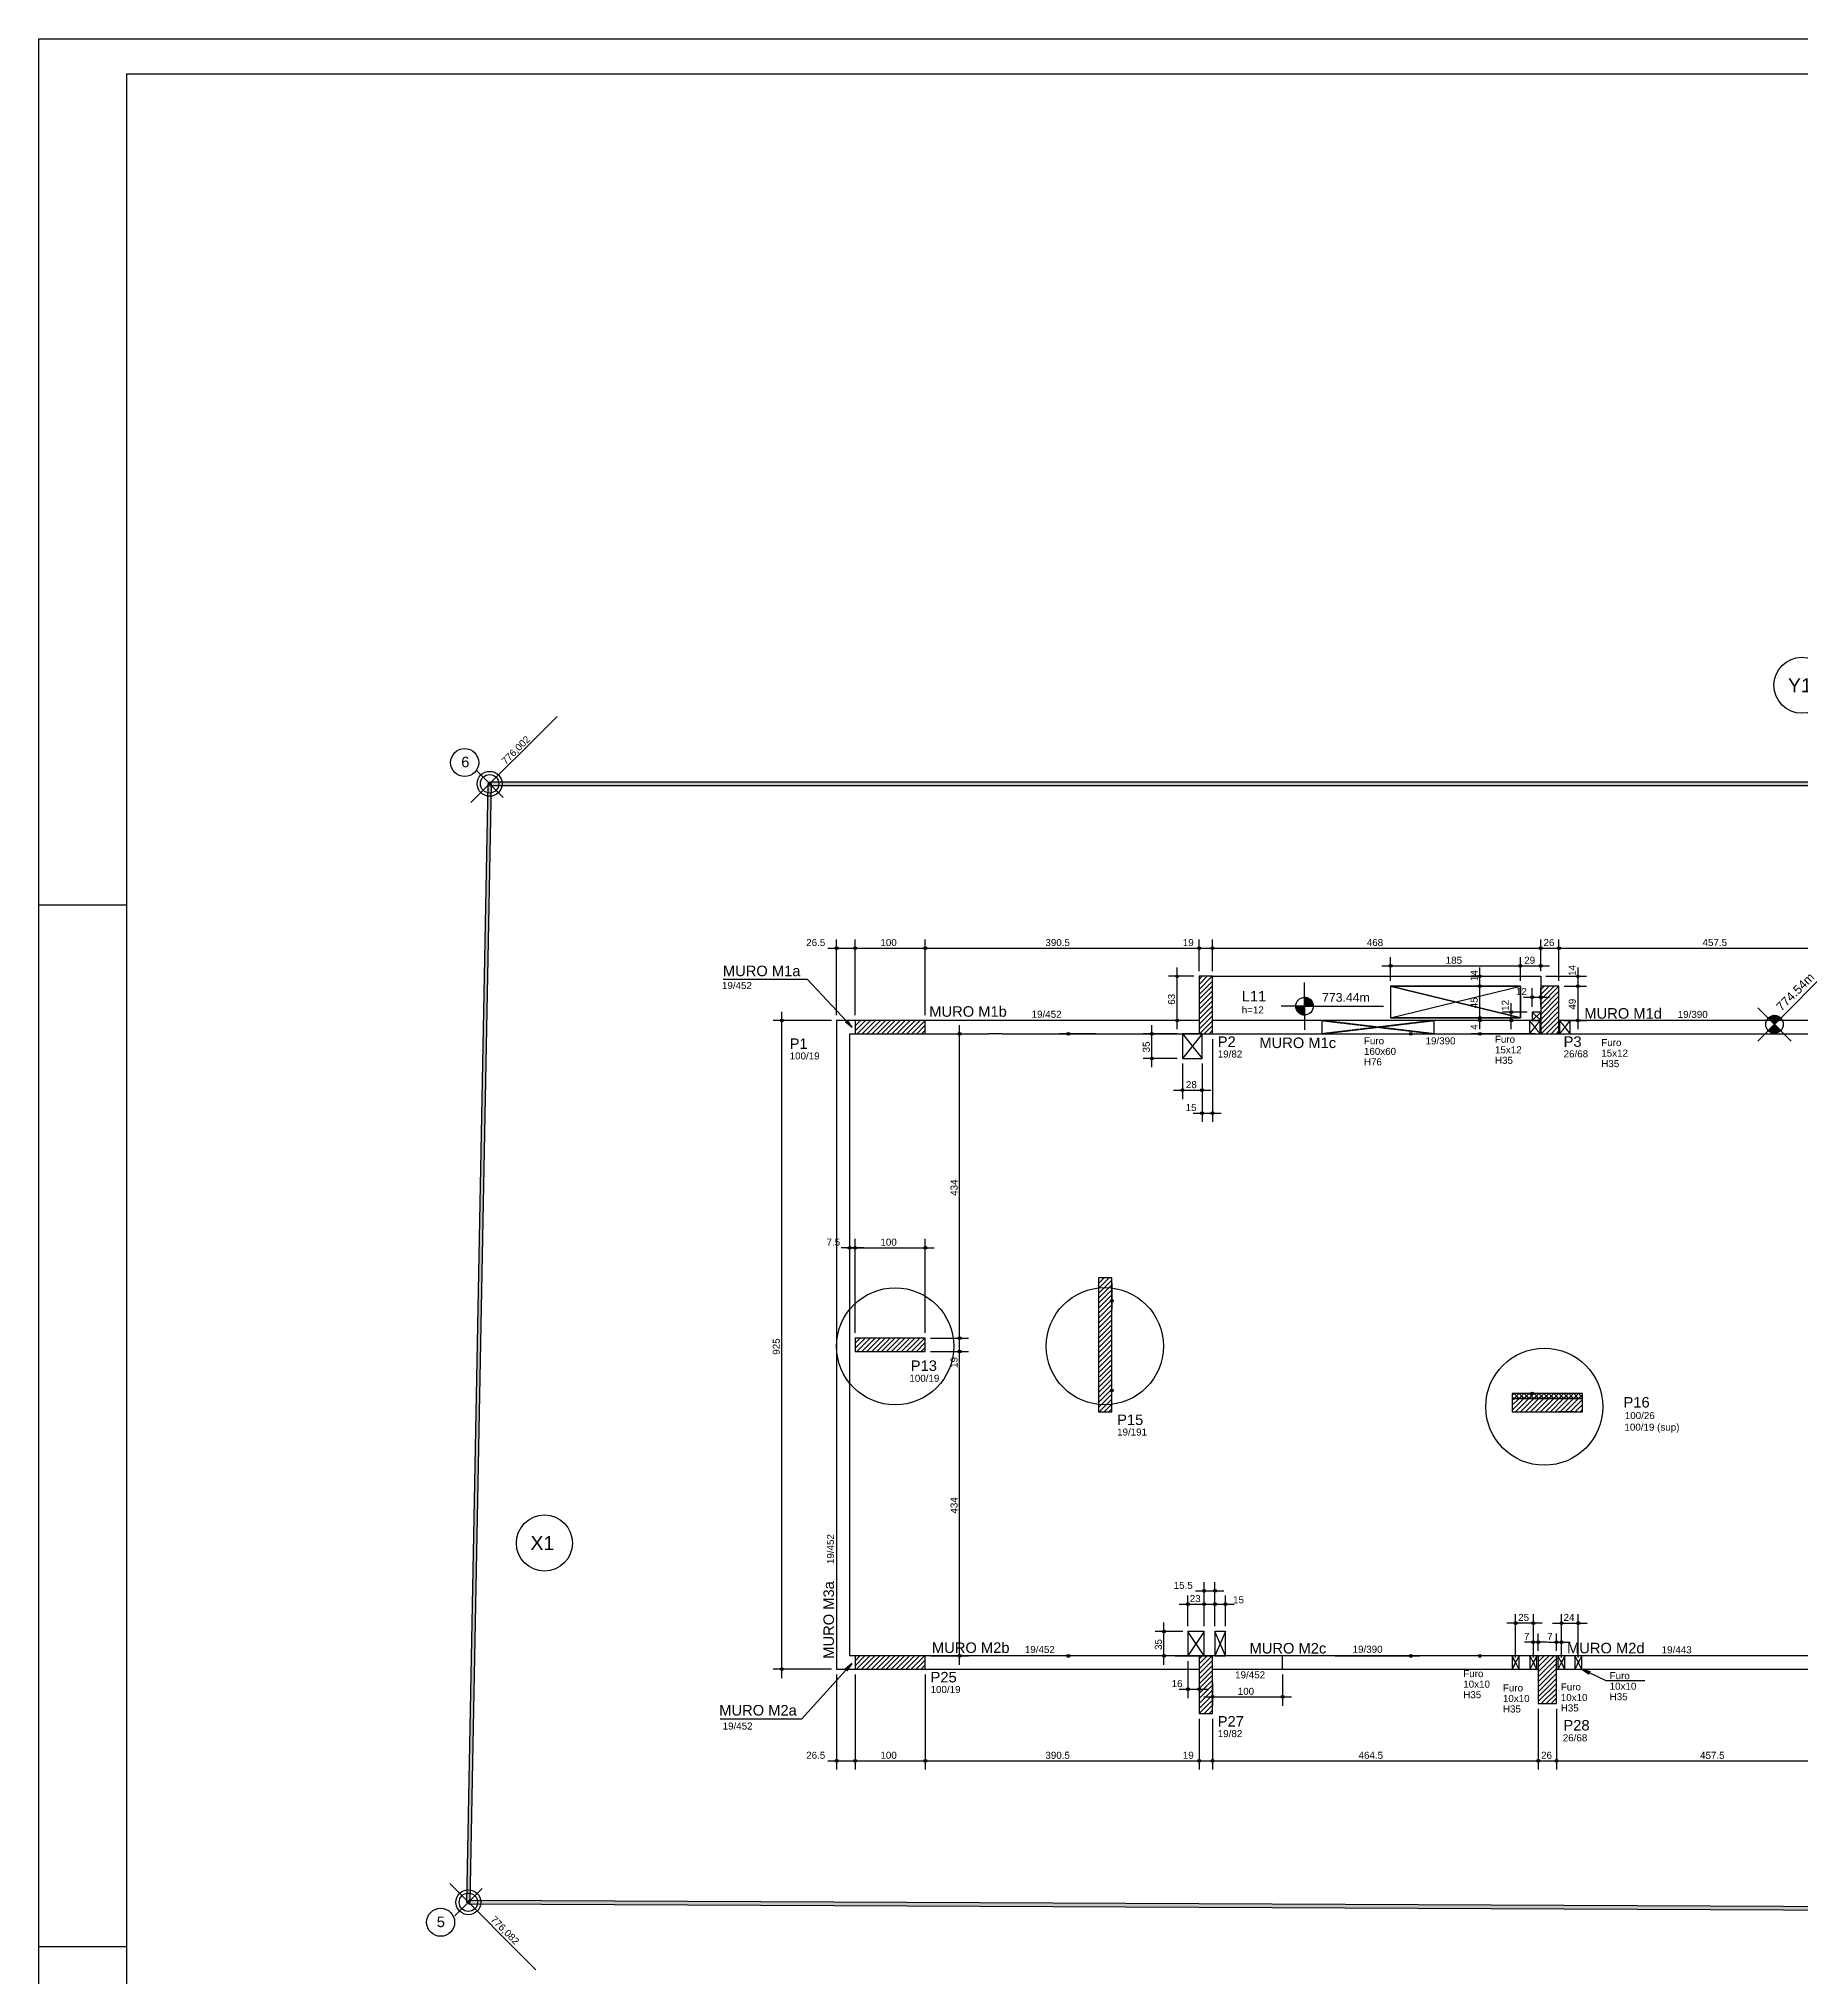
# Model space of a CAD drawing. Header units: millimetres. Extents: x 787 to 8287, y -592 to 17063.
# Drawn here: x 787 to 3300, y 14299 to 17063 of the extents above; entities that cross this region are included whole.
import ezdxf

# ---------------------------------------------------------------- set-up
doc = ezdxf.new("R2010")
doc.units = ezdxf.units.MM
doc.linetypes.add('ESTILO_TQS_0001', pattern=[1, 0.7, -0.3])
for name, color, linetype in [('1', 1, 'Continuous'), ('2', 2, 'Continuous'), ('3', 3, 'Continuous'), ('4', 4, 'Continuous'), ('6', 6, 'Continuous'), ('8', 8, 'Continuous'), ('Painéis', 200, 'Continuous')]:
    doc.layers.add(name, color=color, linetype=linetype)
doc.styles.get("Standard").update_dxf_attribs({"font": 'arial.ttf'})

msp = doc.modelspace()

# ---------------------------------------------------------------- linework, layer by layer
at = {"layer": '1', "linetype": 'Continuous'}
for p, q in [((787.2, 12858.07), (787.2, 17063.07)), ((787.2, 17063.07), (8287.2, 17063.07)), ((1403.45, 15974.37), (1526.61, 16096.77)), ((1410.66, 16020.31), (1449.43, 15981.3)), ((787.2, 15828.08), (912.2, 15828.08)), ((1912.31, 15766.46), (1963.8, 15766.46)), ((1924.81, 15670.8), (1924.81, 15778.96)), ((1938.8, 15766.46), (2063.8, 15766.46)), ((1951.3, 15670.8), (1951.3, 15778.96)), ((1951.3, 15670.8), (1951.3, 15778.96)), ((2038.8, 15766.46), (2454.3, 15766.46)), ((2051.3, 15670.8), (2051.3, 15778.96)), ((2051.3, 15670.8), (2051.3, 15778.96)), ((2429.3, 15766.46), (2473.3, 15766.46)), ((2441.8, 15733.8), (2441.8, 15778.96)), ((2441.8, 15733.8), (2441.8, 15778.96)), ((2448.3, 15766.46), (2941.3, 15766.46)), ((2460.8, 15733.8), (2460.8, 15778.96)), ((2460.8, 15733.8), (2460.8, 15778.96)), ((2916.3, 15766.46), (2967.3, 15766.46)), ((2928.8, 15733.8), (2928.8, 15778.96)), ((2928.8, 15733.8), (2928.8, 15778.96)), ((2942.3, 15766.46), (3424.8, 15766.46)), ((2954.8, 15719.8), (2954.8, 15778.96)), ((2954.8, 15719.8), (2954.8, 15778.96)), ((2410.37, 15650.8), (2410.37, 15738.8)), ((2702.3, 15741.23), (2912.3, 15741.23)), ((2714.8, 15719.8), (2714.8, 15753.73)), ((2841.98, 15699.8), (2841.98, 15738.8)), ((2887.3, 15741.23), (2941.3, 15741.23)), ((2899.8, 15719.8), (2899.8, 15753.73)), ((2899.8, 15719.8), (2899.8, 15753.73)), ((2928.8, 15733.8), (2928.8, 15753.73)), ((2981.77, 15738.8), (2981.77, 15699.8)), ((3262.14, 15657.81), (3341.69, 15737.35)), ((2434.3, 15726.3), (2397.87, 15726.3)), ((2441.8, 15707.68), (2460.42, 15726.3)), ((2441.8, 15714.76), (2453.35, 15726.3)), ((2441.8, 15721.83), (2446.28, 15726.3)), ((2441.8, 15726.3), (2441.8, 15726.3)), ((2441.8, 15726.3), (2441.8, 15726.3)), ((2441.8, 15726.3), (2441.8, 15726.3)), ((2441.8, 15700.61), (2460.8, 15719.61)), ((2441.8, 15693.54), (2460.8, 15712.54)), ((2441.8, 15686.47), (2460.8, 15705.47)), ((2460.79, 15726.3), (2928.8, 15726.3)), ((2460.8, 15726.3), (2460.8, 15726.3)), ((2460.8, 15726.3), (2460.8, 15726.3)), ((2592.07, 15683.8), (2592.07, 15717.36)), ((2714.8, 15712.3), (2714.8, 15712.3)), ((2845.51, 15726.3), (2829.48, 15726.3)), ((2837.08, 15712.3), (2837.08, 15712.3)), ((2837.08, 15712.3), (2837.08, 15712.3)), ((2841.98, 15654.8), (2841.98, 15724.8)), ((2844.58, 15712.3), (2854.48, 15712.3)), ((2844.58, 15712.3), (2854.48, 15712.3)), ((2853.01, 15726.3), (2853.01, 15726.3)), ((2899.8, 15712.3), (2899.8, 15712.3)), ((2899.8, 15712.3), (2899.8, 15712.3)), ((2916.8, 15682.8), (2916.8, 15709.21)), ((2928.8, 15726.3), (2928.8, 15712.3)), ((2928.8, 15726.3), (2928.8, 15726.3)), ((2928.8, 15726.3), (2928.8, 15726.3)), ((2928.8, 15726.3), (2928.8, 15726.3)), ((2928.8, 15726.3), (2928.8, 15726.3)), ((2928.8, 15693.15), (2947.95, 15712.3)), ((2928.8, 15700.22), (2940.88, 15712.3)), ((2928.8, 15707.3), (2933.81, 15712.3)), ((2928.8, 15686.08), (2954.8, 15712.09)), ((2928.8, 15682.8), (2928.8, 15709.21)), ((2928.8, 15679.01), (2954.8, 15705.01)), ((2936.3, 15726.3), (2994.27, 15726.3)), ((2954.8, 15712.3), (2954.8, 15712.3)), ((2954.8, 15712.3), (2954.8, 15712.3)), ((2954.8, 15712.3), (2954.8, 15712.3)), ((2954.8, 15712.3), (2954.8, 15712.3)), ((2962.3, 15712.3), (2994.27, 15712.3)), ((2962.3, 15712.3), (2994.27, 15712.3)), ((2981.77, 15724.8), (2981.77, 15650.8)), ((1846.82, 14725.8), (1846.82, 15675.8)), ((2441.8, 15679.4), (2460.8, 15698.4)), ((2441.8, 15672.33), (2460.8, 15691.33)), ((2441.8, 15665.26), (2460.8, 15684.26)), ((2441.8, 15658.19), (2460.8, 15677.19)), ((2451.3, 15685.3), (2451.3, 15685.3)), ((2592.07, 15683.8), (2558.52, 15683.8)), ((2579.57, 15683.8), (2604.57, 15683.8)), ((2592.07, 15683.01), (2579.57, 15683.01)), ((2592.07, 15682.21), (2579.68, 15682.21)), ((2592.07, 15681.42), (2579.8, 15681.42)), ((2592.07, 15680.63), (2579.98, 15680.63)), ((2592.07, 15679.84), (2580.22, 15679.84)), ((2592.07, 15679.04), (2580.52, 15679.04)), ((2592.07, 15678.25), (2580.87, 15678.25)), ((2592.07, 15677.46), (2581.3, 15677.46)), ((2592.07, 15676.66), (2581.81, 15676.66)), ((2592.07, 15675.87), (2582.41, 15675.87)), ((2592.07, 15675.08), (2583.12, 15675.08)), ((2592.07, 15674.29), (2583.97, 15674.29)), ((2592.07, 15673.49), (2585, 15673.49)), ((2592.07, 15672.7), (2586.33, 15672.7)), ((2592.07, 15671.91), (2588.23, 15671.91)), ((2592.07, 15696.3), (2592.07, 15671.3)), ((2592.07, 15695.69), (2595.91, 15695.69)), ((2592.07, 15694.9), (2597.81, 15694.9)), ((2592.07, 15694.11), (2599.14, 15694.11)), ((2592.07, 15693.31), (2600.18, 15693.31)), ((2592.07, 15692.52), (2601.02, 15692.52)), ((2592.07, 15691.73), (2601.73, 15691.73)), ((2592.07, 15690.94), (2602.34, 15690.94)), ((2592.07, 15690.14), (2602.85, 15690.14)), ((2592.07, 15689.35), (2603.28, 15689.35)), ((2592.07, 15688.56), (2603.63, 15688.56)), ((2592.07, 15687.76), (2603.93, 15687.76)), ((2592.07, 15686.97), (2604.17, 15686.97)), ((2592.07, 15686.18), (2604.35, 15686.18)), ((2592.07, 15685.39), (2604.47, 15685.39)), ((2592.07, 15684.59), (2604.55, 15684.59)), ((2592.07, 15683.8), (2704.57, 15683.8)), ((2592.07, 15683.8), (2592.07, 15650.24)), ((2841.98, 15650.8), (2841.98, 15679.8)), ((2909.3, 15675.3), (2874.35, 15675.3)), ((2886.85, 15650.8), (2886.85, 15687.8)), ((2904.3, 15696.71), (2941.3, 15696.71)), ((2916.8, 15675.3), (2916.8, 15675.3)), ((2916.8, 15675.3), (2916.8, 15675.3)), ((2928.8, 15671.94), (2954.8, 15697.94)), ((2928.8, 15664.87), (2954.8, 15690.87)), ((2928.8, 15657.79), (2954.8, 15683.8)), ((2928.8, 15650.72), (2954.8, 15676.73)), ((2928.8, 15675.3), (2928.8, 15675.3)), ((2941.8, 15678.3), (2941.8, 15678.3)), ((3262.14, 15657.81), (3238.41, 15681.53)), ((1917.31, 15663.3), (1834.32, 15663.3)), ((1924.81, 15663.3), (1924.81, 15663.3)), ((1924.81, 15663.3), (1924.81, 15663.3)), ((1951.3, 15648.52), (1966.09, 15663.3)), ((1951.3, 15655.59), (1959.01, 15663.3)), ((1951.3, 15662.66), (1951.94, 15663.3)), ((1951.3, 15663.3), (1951.3, 15663.3)), ((1951.3, 15663.3), (1951.3, 15663.3)), ((1954.16, 15644.3), (1973.16, 15663.3)), ((1961.23, 15644.3), (1980.23, 15663.3)), ((1968.3, 15644.3), (1987.3, 15663.3)), ((1975.37, 15644.3), (1994.37, 15663.3)), ((1982.44, 15644.3), (2001.44, 15663.3)), ((1989.51, 15644.3), (2008.51, 15663.3)), ((1996.58, 15644.3), (2015.58, 15663.3)), ((2001.3, 15653.8), (2001.3, 15653.8)), ((2003.65, 15644.3), (2022.65, 15663.3)), ((2010.73, 15644.3), (2029.73, 15663.3)), ((2017.8, 15644.3), (2036.8, 15663.3)), ((2024.87, 15644.3), (2043.87, 15663.3)), ((2031.94, 15644.3), (2050.94, 15663.3)), ((2039.01, 15644.3), (2051.3, 15656.6)), ((2046.08, 15644.3), (2051.3, 15649.52)), ((2051.3, 15663.3), (2051.3, 15663.3)), ((2051.3, 15663.3), (2051.3, 15663.3)), ((2051.3, 15644.3), (2051.3, 15644.3)), ((2058.8, 15644.3), (2112.75, 15644.3)), ((2100.25, 15197.8), (2100.25, 15656.8)), ((2293.8, 15644.3), (2242.75, 15644.3)), ((2301.3, 15644.3), (2301.3, 15644.3)), ((2410.39, 15644.3), (2361.89, 15644.3)), ((2374.39, 15596.8), (2374.39, 15656.8)), ((2434.3, 15663.3), (2397.87, 15663.3)), ((2417.89, 15644.3), (2417.89, 15644.3)), ((2441.8, 15651.12), (2460.8, 15670.12)), ((2441.8, 15663.3), (2441.8, 15663.3)), ((2442.06, 15644.3), (2460.8, 15663.05)), ((2449.13, 15644.3), (2460.8, 15655.97)), ((2456.2, 15644.3), (2460.8, 15648.9)), ((2460.8, 15644.3), (2460.8, 15644.3)), ((2694.8, 15644.3), (2694.8, 15644.3)), ((2702.3, 15644.3), (2756.02, 15644.3)), ((2874.85, 15667.3), (2829.48, 15667.3)), ((2874.85, 15667.3), (2829.48, 15667.3)), ((2877.41, 15663.3), (2829.48, 15663.3)), ((2921.3, 15644.3), (2829.48, 15644.3)), ((2909.3, 15663.3), (2874.35, 15663.3)), ((2882.35, 15667.3), (2882.35, 15667.3)), ((2882.35, 15667.3), (2882.35, 15667.3)), ((2884.91, 15663.3), (2884.91, 15663.3)), ((2916.8, 15663.3), (2916.8, 15663.3)), ((2928.8, 15644.3), (2928.8, 15644.3)), ((2929.45, 15644.3), (2954.8, 15669.65)), ((2936.52, 15644.3), (2954.8, 15662.58)), ((2943.6, 15644.3), (2954.8, 15655.51)), ((2950.67, 15644.3), (2954.8, 15648.44)), ((2954.8, 15663.3), (2954.8, 15663.3)), ((2962.3, 15663.3), (2994.27, 15663.3)), ((3262.14, 15657.81), (3238.41, 15634.08)), ((3253.3, 15666.64), (3270.98, 15648.97)), ((3253.3, 15648.97), (3270.98, 15666.64)), ((3253.73, 15666.21), (3256.44, 15668.92)), ((3262.7, 15657.24), (3253.86, 15648.41)), ((3254.29, 15665.65), (3258.35, 15669.71)), ((3263.26, 15656.68), (3254.5, 15647.92)), ((3254.85, 15665.09), (3259.85, 15670.09)), ((3263.82, 15656.12), (3255.15, 15647.45)), ((3255.41, 15664.53), (3261.15, 15670.27)), ((3264.38, 15655.56), (3255.83, 15647.01)), ((3255.98, 15663.97), (3262.3, 15670.3)), ((3256.54, 15663.41), (3263.36, 15670.24)), ((3264.95, 15655), (3256.56, 15646.62)), ((3257.1, 15662.85), (3264.35, 15670.11)), ((3265.51, 15654.44), (3257.33, 15646.27)), ((3257.66, 15662.29), (3265.27, 15669.91)), ((3266.07, 15653.88), (3258.15, 15645.96)), ((3258.22, 15661.73), (3266.14, 15669.65)), ((3258.78, 15661.17), (3266.95, 15669.34)), ((3266.63, 15653.32), (3259.01, 15645.7)), ((3259.34, 15660.61), (3267.72, 15668.99)), ((3259.9, 15660.05), (3268.45, 15668.6)), ((3267.19, 15652.76), (3259.93, 15645.5)), ((3260.46, 15659.49), (3269.14, 15668.16)), ((3267.75, 15652.2), (3260.91, 15645.37)), ((3261.02, 15658.93), (3269.79, 15667.69)), ((3261.58, 15658.37), (3270.4, 15667.19)), ((3268.31, 15651.64), (3261.98, 15645.31)), ((3262.14, 15657.81), (3285.87, 15634.08)), ((3268.87, 15651.08), (3263.14, 15645.34)), ((3269.43, 15650.52), (3264.43, 15645.52)), ((3269.99, 15649.96), (3265.93, 15645.89)), ((3270.55, 15649.4), (3267.83, 15646.67)), ((2460.8, 15636.8), (2460.8, 15518.79)), ((2410.39, 15609.3), (2361.89, 15609.3)), ((2417.89, 15609.3), (2417.89, 15609.3)), ((2417.89, 15609.3), (2417.89, 15609.3)), ((2417.89, 15601.8), (2417.89, 15551.35)), ((2445.89, 15609.3), (2445.89, 15609.3)), ((2445.89, 15609.3), (2445.89, 15609.3)), ((2445.89, 15601.8), (2445.89, 15551.35)), ((2445.89, 15601.8), (2445.89, 15518.79)), ((2405.39, 15563.85), (2458.39, 15563.85)), ((2433.39, 15531.29), (2473.3, 15531.29)), ((1943.81, 15216.7), (1943.81, 15351.84)), ((1951.3, 15217.8), (1951.3, 15351.84)), ((1951.3, 15217.8), (1951.3, 15351.84)), ((2051.3, 15217.8), (2051.3, 15351.84)), ((2051.3, 15217.8), (2051.3, 15351.84)), ((1963.8, 15339.34), (1931.31, 15339.34)), ((1938.8, 15339.34), (2063.8, 15339.34)), ((2298.3, 15281.34), (2313.26, 15296.3)), ((2298.3, 15288.41), (2306.19, 15296.3)), ((2298.3, 15295.48), (2299.12, 15296.3)), ((2298.3, 15296.3), (2298.3, 15296.3)), ((2298.3, 15296.3), (2298.3, 15296.3)), ((2298.3, 15296.3), (2298.3, 15296.3)), ((2298.3, 15296.3), (2298.3, 15296.3)), ((2298.3, 15274.27), (2317.3, 15293.27)), ((2298.3, 15267.2), (2317.3, 15286.2)), ((2317.3, 15296.3), (2317.3, 15296.3)), ((2317.3, 15296.3), (2317.3, 15296.3)), ((2317.3, 15296.3), (2317.3, 15296.3)), ((2317.3, 15296.3), (2317.3, 15296.3)), ((2317.3, 15288.8), (2317.3, 15251.34)), ((2298.3, 15260.12), (2317.3, 15279.12)), ((2298.3, 15253.05), (2317.3, 15272.05)), ((2298.3, 15245.98), (2317.3, 15264.98)), ((2298.3, 15238.91), (2317.3, 15257.91)), ((2298.3, 15231.84), (2317.3, 15250.84)), ((2298.3, 15224.77), (2317.3, 15243.77)), ((2298.3, 15217.7), (2317.3, 15236.7)), ((2298.3, 15210.63), (2317.3, 15229.63)), ((1943.81, 15209.2), (1943.81, 15209.2)), ((1951.3, 15195.97), (1965.63, 15210.3)), ((1951.3, 15203.04), (1958.56, 15210.3)), ((1951.3, 15210.11), (1951.49, 15210.3)), ((1951.3, 15210.3), (1951.3, 15210.3)), ((1951.3, 15210.3), (1951.3, 15210.3)), ((1953.71, 15191.3), (1972.71, 15210.3)), ((1960.78, 15191.3), (1979.78, 15210.3)), ((1967.85, 15191.3), (1986.85, 15210.3)), ((1974.92, 15191.3), (1993.92, 15210.3)), ((1981.99, 15191.3), (2000.99, 15210.3)), ((1989.06, 15191.3), (2008.06, 15210.3)), ((1996.13, 15191.3), (2015.13, 15210.3)), ((2003.2, 15191.3), (2022.2, 15210.3)), ((2010.27, 15191.3), (2029.27, 15210.3)), ((2017.34, 15191.3), (2036.34, 15210.3)), ((2024.42, 15191.3), (2043.42, 15210.3)), ((2031.49, 15191.3), (2050.49, 15210.3)), ((2038.56, 15191.3), (2051.3, 15204.05)), ((2051.3, 15210.3), (2051.3, 15210.3)), ((2051.3, 15210.3), (2051.3, 15210.3)), ((2051.3, 15210.3), (2051.3, 15210.3)), ((2051.3, 15210.3), (2051.3, 15210.3)), ((2058.8, 15210.3), (2112.75, 15210.3)), ((2058.8, 15210.3), (2112.75, 15210.3)), ((2100.25, 15178.8), (2100.25, 15222.8)), ((2100.25, 14744.8), (2100.25, 15203.8)), ((2298.3, 15203.56), (2317.3, 15222.56)), ((2298.3, 15196.48), (2317.3, 15215.48)), ((2298.3, 15189.41), (2317.3, 15208.41)), ((2298.3, 15182.34), (2317.3, 15201.34)), ((2001.3, 15200.8), (2001.3, 15200.8)), ((2045.63, 15191.3), (2051.3, 15196.98)), ((2051.3, 15191.3), (2051.3, 15191.3)), ((2051.3, 15191.3), (2051.3, 15191.3)), ((2058.8, 15191.3), (2112.75, 15191.3)), ((2058.8, 15191.3), (2112.75, 15191.3)), ((2298.3, 15175.27), (2317.3, 15194.27)), ((2298.3, 15168.2), (2317.3, 15187.2)), ((2298.3, 15161.13), (2317.3, 15180.13)), ((2307.8, 15200.8), (2307.8, 15200.8)), ((2298.3, 15154.06), (2317.3, 15173.06)), ((2298.3, 15146.99), (2317.3, 15165.99)), ((2298.3, 15139.92), (2317.3, 15158.92)), ((2298.3, 15132.85), (2317.3, 15151.85)), ((2317.3, 15133.59), (2317.3, 15148.14)), ((2298.3, 15125.77), (2317.3, 15144.77)), ((2298.3, 15118.7), (2317.3, 15137.7)), ((2298.3, 15111.63), (2317.3, 15130.63)), ((2299.04, 15105.3), (2317.3, 15123.56)), ((2317.3, 15126.09), (2317.3, 15126.09)), ((2888.3, 15128.88), (2890.73, 15131.3)), ((2888.3, 15131.3), (2888.3, 15131.3)), ((2888.3, 15131.3), (2888.3, 15131.3)), ((2888.3, 15131.3), (2888.3, 15131.3)), ((2888.3, 15131.3), (2888.3, 15131.3)), ((2888.3, 15131.3), (2888.3, 15131.3)), ((2888.3, 15126.89), (2890.89, 15124.3)), ((2888.3, 15107.67), (2904.94, 15124.3)), ((2888.3, 15114.74), (2897.87, 15124.3)), ((2888.3, 15121.81), (2890.8, 15124.3)), ((2890.8, 15124.3), (2897.8, 15131.3)), ((2890.96, 15131.3), (2897.96, 15124.3)), ((2893.01, 15105.3), (2912.01, 15124.3)), ((2897.87, 15124.3), (2904.87, 15131.3)), ((2898.03, 15131.3), (2905.03, 15124.3)), ((2900.08, 15105.3), (2919.08, 15124.3)), ((2930.8, 15131.3), (2903.98, 15131.3)), ((2904.94, 15124.3), (2911.94, 15131.3)), ((2905.11, 15131.3), (2912.11, 15124.3)), ((2907.15, 15105.3), (2926.15, 15124.3)), ((2912.01, 15124.3), (2919.01, 15131.3)), ((2912.18, 15131.3), (2919.18, 15124.3)), ((2914.22, 15105.3), (2933.22, 15124.3)), ((2919.08, 15124.3), (2926.08, 15131.3)), ((2919.25, 15131.3), (2926.25, 15124.3)), ((2921.29, 15105.3), (2940.29, 15124.3)), ((2926.15, 15124.3), (2933.15, 15131.3)), ((2926.32, 15131.3), (2933.32, 15124.3)), ((2928.37, 15105.3), (2947.37, 15124.3)), ((2933.22, 15124.3), (2940.22, 15131.3)), ((2933.39, 15131.3), (2940.39, 15124.3)), ((2935.44, 15105.3), (2954.44, 15124.3)), ((2938.3, 15131.3), (2938.3, 15131.3)), ((2940.29, 15124.3), (2947.29, 15131.3)), ((2940.46, 15131.3), (2947.46, 15124.3)), ((2942.51, 15105.3), (2961.51, 15124.3)), ((2947.37, 15124.3), (2954.37, 15131.3)), ((2947.53, 15131.3), (2954.53, 15124.3)), ((2949.58, 15105.3), (2968.58, 15124.3)), ((2954.44, 15124.3), (2961.44, 15131.3)), ((2954.6, 15131.3), (2961.6, 15124.3)), ((2956.65, 15105.3), (2975.65, 15124.3)), ((2961.51, 15124.3), (2968.51, 15131.3)), ((2961.67, 15131.3), (2968.67, 15124.3)), ((2963.72, 15105.3), (2982.72, 15124.3)), ((2968.58, 15124.3), (2975.58, 15131.3)), ((2968.75, 15131.3), (2975.75, 15124.3)), ((2970.79, 15105.3), (2988.3, 15122.82)), ((2975.65, 15124.3), (2982.65, 15131.3)), ((2975.82, 15131.3), (2982.82, 15124.3)), ((2982.72, 15124.3), (2988.3, 15129.89)), ((2982.89, 15131.3), (2988.3, 15125.89)), ((2988.3, 15131.3), (2988.3, 15131.3)), ((2988.3, 15131.3), (2988.3, 15131.3)), ((2988.3, 15131.3), (2988.3, 15131.3)), ((2298.3, 15105.3), (2298.3, 15105.3)), ((2298.3, 15105.3), (2298.3, 15105.3)), ((2306.11, 15105.3), (2317.3, 15116.49)), ((2313.18, 15105.3), (2317.3, 15109.42)), ((2892.39, 15105.3), (2892.39, 15105.3)), ((2899.89, 15105.3), (2935.29, 15105.3)), ((2938.3, 15114.8), (2938.3, 15114.8)), ((2976.64, 15105.3), (2954.09, 15105.3)), ((2977.86, 15105.3), (2988.3, 15115.75)), ((2984.93, 15105.3), (2988.3, 15108.67)), ((3019.14, 15105.3), (3019.14, 15105.3)), ((2425.85, 14799.81), (2425.85, 14843.6)), ((2436.35, 14849.96), (2476.8, 14849.96)), ((2448.85, 14799.81), (2448.85, 14862.46)), ((2448.85, 14799.81), (2448.85, 14843.6)), ((2464.3, 14799.8), (2464.3, 14862.46)), ((2464.3, 14799.8), (2464.3, 14843.6)), ((2479.3, 14799.8), (2479.3, 14843.6)), ((2413.35, 14831.1), (2461.35, 14831.1)), ((2451.8, 14831.1), (2491.8, 14831.1)), ((2892.99, 14755.3), (2892.99, 14816.75)), ((2918.3, 14755.3), (2918.3, 14816.75)), ((2958.3, 14755.3), (2958.3, 14816.75)), ((2982.42, 14755.3), (2982.42, 14816.75)), ((2418.35, 14792.31), (2379.09, 14792.31)), ((2391.59, 14744.81), (2391.59, 14804.81)), ((2425.85, 14792.31), (2425.85, 14792.31)), ((2425.85, 14792.31), (2425.85, 14792.31)), ((2448.85, 14792.31), (2448.85, 14792.31)), ((2448.85, 14792.31), (2448.85, 14792.31)), ((2464.3, 14792.3), (2464.3, 14792.3)), ((2464.3, 14792.3), (2464.3, 14792.3)), ((2479.3, 14792.3), (2479.3, 14792.3)), ((2930.8, 14804.25), (2880.49, 14804.25)), ((2918.3, 14755.3), (2918.3, 14789.5)), ((2925.3, 14764.8), (2925.3, 14789.5)), ((2945.8, 14804.25), (2994.92, 14804.25)), ((2951.3, 14764.8), (2951.3, 14789.5)), ((2958.3, 14755.3), (2958.3, 14789.5)), ((2937.8, 14777), (2905.8, 14777)), ((2938.8, 14777), (2970.8, 14777)), ((1917.31, 14738.3), (1834.32, 14738.3)), ((1924.81, 14738.3), (1924.81, 14738.3)), ((1924.81, 14738.3), (1924.81, 14738.3)), ((1951.3, 14743.42), (1965.18, 14757.3)), ((1951.3, 14750.49), (1958.11, 14757.3)), ((1951.3, 14738.3), (1951.3, 14738.3)), ((1951.3, 14738.3), (1951.3, 14738.3)), ((1953.25, 14738.3), (1972.25, 14757.3)), ((1960.32, 14738.3), (1979.32, 14757.3)), ((1967.4, 14738.3), (1986.4, 14757.3)), ((1974.47, 14738.3), (1993.47, 14757.3)), ((1981.54, 14738.3), (2000.54, 14757.3)), ((1988.61, 14738.3), (2007.61, 14757.3)), ((1995.68, 14738.3), (2014.68, 14757.3)), ((2001.3, 14747.8), (2001.3, 14747.8)), ((2002.75, 14738.3), (2021.75, 14757.3)), ((2009.82, 14738.3), (2028.82, 14757.3)), ((2016.89, 14738.3), (2035.89, 14757.3)), ((2023.96, 14738.3), (2042.96, 14757.3)), ((2031.04, 14738.3), (2050.04, 14757.3)), ((2038.11, 14738.3), (2051.3, 14751.5)), ((2045.18, 14738.3), (2051.3, 14744.43)), ((2051.3, 14757.3), (2051.3, 14757.3)), ((2051.3, 14738.3), (2051.3, 14738.3)), ((2051.3, 14738.3), (2051.3, 14738.3)), ((2058.8, 14757.3), (2112.75, 14757.3)), ((2295.84, 14757.3), (2242.75, 14757.3)), ((2303.34, 14757.3), (2303.34, 14757.3)), ((2418.35, 14757.31), (2379.09, 14757.31)), ((2425.85, 14757.31), (2425.85, 14757.31)), ((2425.85, 14757.31), (2425.85, 14757.31)), ((2425.85, 14749.81), (2425.85, 14697.31)), ((2441.8, 14738.94), (2460.16, 14757.31)), ((2441.8, 14746.02), (2453.09, 14757.31)), ((2441.8, 14753.09), (2446.02, 14757.31)), ((2441.8, 14731.87), (2460.8, 14750.87)), ((2441.8, 14724.8), (2460.8, 14743.8)), ((2441.8, 14738.3), (2441.8, 14738.3)), ((2441.8, 14717.73), (2460.8, 14736.73)), ((2560.8, 14738.3), (2560.8, 14757.3)), ((2560.8, 14738.3), (2560.8, 14738.3)), ((2628.04, 14757.3), (2628.04, 14757.3)), ((2635.54, 14757.3), (2756.02, 14757.3)), ((2917.8, 14757.3), (2829.48, 14757.3)), ((2892.99, 14747.8), (2892.99, 14747.8)), ((2918.3, 14747.8), (2918.3, 14747.8)), ((2918.3, 14747.8), (2918.3, 14747.8)), ((2925.3, 14734.55), (2948.06, 14757.3)), ((2925.3, 14741.62), (2940.99, 14757.3)), ((2925.3, 14748.69), (2933.92, 14757.3)), ((2925.3, 14755.76), (2926.85, 14757.3)), ((2925.3, 14757.3), (2925.3, 14757.3)), ((2925.3, 14757.3), (2925.3, 14757.3)), ((2925.3, 14727.48), (2951.3, 14753.48)), ((2925.3, 14720.4), (2951.3, 14746.4)), ((2925.3, 14713.33), (2951.3, 14739.33)), ((2925.3, 14706.26), (2951.3, 14732.26)), ((2951.3, 14757.3), (2951.3, 14757.3)), ((2958.3, 14747.8), (2958.3, 14747.8)), ((2958.3, 14747.8), (2958.3, 14747.8)), ((2982.42, 14747.8), (2982.42, 14747.8)), ((1924.81, 14730.8), (1924.81, 14595.18)), ((1951.3, 14730.8), (1951.3, 14595.18)), ((1951.3, 14730.8), (1951.3, 14595.18)), ((2051.3, 14730.8), (2051.3, 14595.18)), ((2051.3, 14730.8), (2051.3, 14595.18)), ((2413.35, 14709.81), (2454.3, 14709.81)), ((2441.8, 14730.8), (2441.8, 14697.31)), ((2441.8, 14710.66), (2460.8, 14729.66)), ((2441.8, 14703.59), (2460.8, 14722.59)), ((2441.8, 14696.52), (2460.8, 14715.52)), ((2441.8, 14689.45), (2460.8, 14708.45)), ((2451.3, 14716.31), (2451.3, 14716.31)), ((2460.8, 14726.66), (2460.8, 14726.66)), ((2460.8, 14719.16), (2460.8, 14686.35)), ((2560.8, 14730.8), (2560.8, 14686.35)), ((2925.3, 14699.19), (2951.3, 14725.19)), ((2925.3, 14692.12), (2951.3, 14718.12)), ((2929.56, 14689.3), (2951.3, 14711.05)), ((2936.63, 14689.3), (2951.3, 14703.98)), ((2938.3, 14723.3), (2938.3, 14723.3)), ((2441.8, 14682.38), (2460.8, 14701.38)), ((2441.8, 14675.31), (2460.8, 14694.3)), ((2448.3, 14698.85), (2573.3, 14698.85)), ((2448.87, 14675.31), (2460.8, 14687.23)), ((2455.94, 14675.31), (2460.8, 14680.16)), ((2925.3, 14689.3), (2925.3, 14689.3)), ((2925.3, 14689.3), (2925.3, 14689.3)), ((2925.3, 14681.8), (2925.3, 14595.18)), ((2925.3, 14681.8), (2925.3, 14595.18)), ((2943.7, 14689.3), (2951.3, 14696.91)), ((2950.77, 14689.3), (2951.3, 14689.84)), ((2951.3, 14689.3), (2951.3, 14689.3)), ((2951.3, 14689.3), (2951.3, 14689.3)), ((2951.3, 14681.8), (2951.3, 14595.18)), ((2951.3, 14681.8), (2951.3, 14595.18)), ((2441.8, 14675.31), (2441.8, 14675.31)), ((2441.8, 14675.31), (2441.8, 14675.31)), ((2441.8, 14667.81), (2441.8, 14595.18)), ((2441.8, 14667.81), (2441.8, 14595.18)), ((2460.8, 14675.31), (2460.8, 14675.31)), ((2460.8, 14675.31), (2460.8, 14675.31)), ((2460.8, 14667.81), (2460.8, 14595.18)), ((2460.8, 14667.81), (2460.8, 14595.18)), ((1912.31, 14607.68), (1963.8, 14607.68)), ((1938.8, 14607.68), (2063.8, 14607.68)), ((2038.8, 14607.68), (2454.3, 14607.68)), ((2429.3, 14607.68), (2473.3, 14607.68)), ((2448.3, 14607.68), (2937.8, 14607.68)), ((2912.8, 14607.68), (2963.8, 14607.68)), ((2938.8, 14607.68), (3421.3, 14607.68)), ((1373.33, 14432.74), (1495.73, 14309.57)), ((1419.27, 14425.52), (1380.26, 14386.75)), ((787.2, 14343.08), (912.2, 14343.08))]:
    msp.add_line(p, q, dxfattribs=at)
for points in [[(6909.04, 15998.3), (6909.04, 16003.3), (1430.05, 16003.3), (1430.05, 15998.3), (6909.04, 15998.3)], [(1432.55, 16000.76), (1427.55, 16000.85), (1397.25, 14406.2), (1402.25, 14406.11), (1432.55, 16000.76)], [(1763.01, 15722.06), (1882.61, 15722.06), (1947, 15653.64), (1937.32, 15661.55), (1947, 15653.64), (1939.7, 15663.78)], [(2592.07, 15671.3), (2592.07, 15683.8), (2579.57, 15683.8), (2579.58, 15683.34), (2579.64, 15682.56), (2579.74, 15681.77), (2579.91, 15680.95), (2580.1, 15680.21), (2580.38, 15679.39), (2580.72, 15678.58), (2581.09, 15677.83), (2581.57, 15677.03), (2582.15, 15676.21), (2582.85, 15675.37), (2583.44, 15674.76), (2584.23, 15674.07), (2584.77, 15673.66), (2585.36, 15673.26), (2586.06, 15672.84), (2586.77, 15672.48), (2587.85, 15672.04), (2588.84, 15671.73), (2589.63, 15671.54), (2590.6, 15671.39), (2591.38, 15671.32), (2592.07, 15671.3)], [(2592.07, 15696.3), (2592.07, 15683.8), (2604.57, 15683.8), (2604.57, 15684.26), (2604.51, 15685.04), (2604.41, 15685.83), (2604.24, 15686.65), (2604.05, 15687.39), (2603.77, 15688.21), (2603.43, 15689.02), (2603.06, 15689.77), (2602.58, 15690.57), (2602, 15691.39), (2601.3, 15692.23), (2600.71, 15692.84), (2599.92, 15693.53), (2599.38, 15693.94), (2598.79, 15694.34), (2598.09, 15694.76), (2597.38, 15695.12), (2596.3, 15695.56), (2595.31, 15695.87), (2594.52, 15696.06), (2593.55, 15696.21), (2592.77, 15696.28), (2592.07, 15696.3)], [(1951.3, 15663.3), (1924.81, 15663.3)], [(1924.81, 15663.3), (1924.81, 14738.3)], [(1943.81, 15644.3), (1951.3, 15644.3)], [(1943.81, 14757.3), (1943.81, 15644.3)], [(2179.3, 15663.3), (2051.3, 15663.3)], [(2051.3, 15644.3), (2141.8, 15644.3)], [(2160.8, 15644.3), (2141.8, 15644.3)], [(2160.8, 15644.3), (2441.8, 15644.3)], [(2441.8, 15663.3), (2179.3, 15663.3)], [(2928.8, 15663.3), (2460.8, 15663.3)], [(2460.8, 15644.3), (2928.8, 15644.3)], [(3412.3, 15663.3), (2954.8, 15663.3)], [(2954.8, 15644.3), (3412.3, 15644.3)], [(3253.3, 15666.64), (3262.14, 15657.81), (3270.98, 15666.64), (3270.65, 15666.96), (3270.06, 15667.48), (3269.43, 15667.96), (3268.73, 15668.43), (3268.07, 15668.81), (3267.29, 15669.2), (3266.49, 15669.53), (3265.68, 15669.79), (3264.78, 15670.02), (3263.79, 15670.2), (3262.71, 15670.29), (3261.86, 15670.3), (3260.81, 15670.23), (3260.13, 15670.14), (3259.44, 15670.01), (3258.64, 15669.81), (3257.89, 15669.56), (3256.81, 15669.11), (3255.89, 15668.63), (3255.2, 15668.2), (3254.41, 15667.63), (3253.81, 15667.12), (3253.3, 15666.64)], [(3270.98, 15648.97), (3262.14, 15657.81), (3253.3, 15648.97), (3253.63, 15648.65), (3254.23, 15648.13), (3254.86, 15647.65), (3255.55, 15647.18), (3256.21, 15646.8), (3256.99, 15646.41), (3257.8, 15646.08), (3258.6, 15645.82), (3259.5, 15645.59), (3260.49, 15645.41), (3261.58, 15645.32), (3262.42, 15645.31), (3263.48, 15645.38), (3264.15, 15645.47), (3264.84, 15645.6), (3265.64, 15645.8), (3266.39, 15646.05), (3267.47, 15646.5), (3268.39, 15646.98), (3269.08, 15647.41), (3269.87, 15647.98), (3270.47, 15648.49), (3270.98, 15648.97)], [(1758.96, 14667.44), (1875.46, 14667.44), (1946.34, 14746.55), (1939.29, 14736.23), (1946.34, 14746.55), (1936.86, 14738.41)], [(1924.81, 14738.3), (1951.3, 14738.3)], [(1951.3, 14757.3), (1943.81, 14757.3)], [(2441.8, 14757.3), (2051.3, 14757.3)], [(2051.3, 14738.3), (2441.8, 14738.3)], [(2407.77, 14757.3), (2460.8, 14757.3)], [(2426.77, 14757.3), (2407.77, 14757.3)], [(2925.3, 14757.3), (2426.77, 14757.3)], [(2460.8, 14738.3), (2497.31, 14738.3)], [(2497.31, 14738.3), (2925.3, 14738.3)], [(3408.81, 14757.3), (2951.3, 14757.3)], [(2951.3, 14738.3), (3408.8, 14738.3)], [(3077.08, 14721.7), (3022.08, 14721.7), (2987.42, 14738.3), (2999.3, 14734.42), (2987.42, 14738.3), (2997.89, 14731.48)], [(1399.76, 14408.66), (1399.74, 14403.66), (3483.29, 14394.3), (3483.31, 14399.3), (1399.76, 14408.66)]]:
    msp.add_lwpolyline(points, dxfattribs=at)
at = {"layer": '1', "linetype": 'ESTILO_TQS_0001'}
for points in [[(2696.74, 15653.8), (2616.74, 15644.3), (2776.74, 15644.3), (2696.74, 15653.8), (2776.74, 15644.3), (2776.74, 15663.3), (2696.74, 15653.8), (2776.74, 15663.3), (2616.74, 15663.3), (2696.74, 15653.8), (2616.74, 15663.3), (2616.74, 15644.3), (2696.74, 15653.8)], [(2920.3, 15653.8), (2912.8, 15644.3), (2927.8, 15644.3), (2920.3, 15653.8), (2927.8, 15644.3), (2927.8, 15663.3), (2920.3, 15653.8), (2927.8, 15663.3), (2912.8, 15663.3), (2920.3, 15653.8), (2912.8, 15663.3), (2912.8, 15644.3), (2920.3, 15653.8)], [(2963.3, 15653.8), (2955.8, 15644.3), (2970.8, 15644.3), (2963.3, 15653.8), (2970.8, 15644.3), (2970.8, 15663.3), (2963.3, 15653.8), (2970.8, 15663.3), (2955.8, 15663.3), (2963.3, 15653.8), (2955.8, 15663.3), (2955.8, 15644.3), (2963.3, 15653.8)], [(2892.99, 14747.8), (2887.99, 14738.3), (2897.99, 14738.3), (2892.99, 14747.8), (2897.99, 14738.3), (2897.99, 14757.3), (2892.99, 14747.8), (2897.99, 14757.3), (2887.99, 14757.3), (2892.99, 14747.8), (2887.99, 14757.3), (2887.99, 14738.3), (2892.99, 14747.8)], [(2918.3, 14747.8), (2913.3, 14738.3), (2923.3, 14738.3), (2918.3, 14747.8), (2923.3, 14738.3), (2923.3, 14757.3), (2918.3, 14747.8), (2923.3, 14757.3), (2913.3, 14757.3), (2918.3, 14747.8), (2913.3, 14757.3), (2913.3, 14738.3), (2918.3, 14747.8)], [(2958.3, 14747.8), (2953.3, 14738.3), (2963.3, 14738.3), (2958.3, 14747.8), (2963.3, 14738.3), (2963.3, 14757.3), (2958.3, 14747.8), (2963.3, 14757.3), (2953.3, 14757.3), (2958.3, 14747.8), (2953.3, 14757.3), (2953.3, 14738.3), (2958.3, 14747.8)], [(2982.42, 14747.8), (2977.42, 14738.3), (2987.42, 14738.3), (2982.42, 14747.8), (2987.42, 14738.3), (2987.42, 14757.3), (2982.42, 14747.8), (2987.42, 14757.3), (2977.42, 14757.3), (2982.42, 14747.8), (2977.42, 14757.3), (2977.42, 14738.3), (2982.42, 14747.8)]]:
    msp.add_lwpolyline(points, dxfattribs=at)
at = {"layer": '1', "linetype": 'Continuous'}
for centre, radius in [((1394.47, 16031.1), 20), ((1430.05, 16000.8), 17.77), ((1430.05, 16000.8), 13.12), ((1924.81, 15766.46), 2), ((1924.81, 15766.46), 1), ((1951.3, 15766.46), 2), ((1951.3, 15766.46), 2), ((1951.3, 15766.46), 1), ((1951.3, 15766.46), 1), ((2051.3, 15766.46), 2), ((2051.3, 15766.46), 2), ((2051.3, 15766.46), 1), ((2051.3, 15766.46), 1), ((2441.8, 15766.46), 2), ((2441.8, 15766.46), 2), ((2441.8, 15766.46), 1), ((2441.8, 15766.46), 1), ((2460.8, 15766.46), 2), ((2460.8, 15766.46), 2), ((2460.8, 15766.46), 1), ((2460.8, 15766.46), 1), ((2928.8, 15766.46), 2), ((2928.8, 15766.46), 2), ((2928.8, 15766.46), 1), ((2928.8, 15766.46), 1), ((2954.8, 15766.46), 2), ((2954.8, 15766.46), 2), ((2954.8, 15766.46), 1), ((2954.8, 15766.46), 1), ((2410.37, 15726.3), 2), ((2410.37, 15726.3), 1), ((2714.8, 15741.23), 2), ((2714.8, 15741.23), 1), ((2841.98, 15726.3), 2), ((2841.98, 15726.3), 1), ((2899.8, 15741.23), 2), ((2899.8, 15741.23), 2), ((2899.8, 15741.23), 1), ((2899.8, 15741.23), 1), ((2928.8, 15741.23), 2), ((2928.8, 15741.23), 1), ((2981.77, 15726.3), 2), ((2981.77, 15726.3), 1), ((2841.98, 15712.3), 2), ((2841.98, 15712.3), 2), ((2841.98, 15712.3), 1), ((2841.98, 15712.3), 1), ((2981.77, 15712.3), 2), ((2981.77, 15712.3), 2), ((2981.77, 15712.3), 1), ((2981.77, 15712.3), 1), ((2592.07, 15683.8), 12.5), ((2886.85, 15675.3), 2), ((2886.85, 15675.3), 1), ((2916.8, 15696.71), 2), ((2916.8, 15696.71), 1), ((2928.8, 15696.71), 2), ((2928.8, 15696.71), 1), ((1846.82, 15663.3), 2), ((1846.82, 15663.3), 1), ((2100.25, 15644.3), 2), ((2100.25, 15644.3), 1), ((2255.25, 15644.3), 2), ((2255.25, 15644.3), 1), ((2374.39, 15644.3), 2), ((2374.39, 15644.3), 1), ((2410.37, 15663.3), 2), ((2410.37, 15663.3), 1), ((2743.52, 15644.3), 2), ((2743.52, 15644.3), 1), ((2841.98, 15667.3), 2), ((2841.98, 15667.3), 2), ((2841.98, 15663.3), 2), ((2841.98, 15644.3), 2), ((2841.98, 15667.3), 1), ((2841.98, 15667.3), 1), ((2841.98, 15663.3), 1), ((2841.98, 15644.3), 1), ((2886.85, 15663.3), 2), ((2886.85, 15663.3), 1), ((2981.77, 15663.3), 2), ((2981.77, 15663.3), 1), ((3262.14, 15657.81), 12.5), ((2374.39, 15609.3), 2), ((2374.39, 15609.3), 1), ((2417.89, 15563.85), 2), ((2417.89, 15563.85), 1), ((2445.89, 15563.85), 2), ((2445.89, 15563.85), 1), ((2445.89, 15531.29), 2), ((2460.8, 15531.29), 2), ((2445.89, 15531.29), 1), ((2460.8, 15531.29), 1), ((1943.81, 15339.34), 2), ((1943.81, 15339.34), 1), ((1951.3, 15339.34), 2), ((1951.3, 15339.34), 2), ((1951.3, 15339.34), 1), ((1951.3, 15339.34), 1), ((2051.3, 15339.34), 2), ((2051.3, 15339.34), 2), ((2051.3, 15339.34), 1), ((2051.3, 15339.34), 1), ((2317.3, 15263.84), 2), ((2317.3, 15263.84), 1), ((2100.25, 15210.3), 2), ((2100.25, 15210.3), 2), ((2100.25, 15210.3), 1), ((2100.25, 15210.3), 1), ((2100.25, 15191.3), 2), ((2100.25, 15191.3), 2), ((2100.25, 15191.3), 1), ((2100.25, 15191.3), 1), ((2317.3, 15135.64), 2), ((2317.3, 15135.64), 1), ((2916.48, 15131.3), 2), ((2916.48, 15131.3), 1), ((2448.85, 14849.96), 2), ((2448.85, 14849.96), 1), ((2464.3, 14849.96), 2), ((2464.3, 14849.96), 1), ((2425.85, 14831.1), 2), ((2425.85, 14831.1), 1), ((2448.85, 14831.1), 2), ((2448.85, 14831.1), 1), ((2464.3, 14831.1), 2), ((2464.3, 14831.1), 1), ((2479.3, 14831.1), 2), ((2479.3, 14831.1), 1), ((2391.59, 14792.31), 2), ((2391.59, 14792.31), 1), ((2892.99, 14804.25), 2), ((2892.99, 14804.25), 1), ((2918.3, 14804.25), 2), ((2918.3, 14804.25), 1), ((2958.3, 14804.25), 2), ((2958.3, 14804.25), 1), ((2982.42, 14804.25), 2), ((2982.42, 14804.25), 1), ((2100.25, 14757.3), 2), ((2255.25, 14757.3), 2), ((2391.59, 14757.31), 2), ((2743.52, 14757.3), 2), ((2841.98, 14757.3), 2), ((2918.3, 14777), 2), ((2918.3, 14777), 1), ((2925.3, 14777), 2), ((2925.3, 14777), 1), ((2951.3, 14777), 2), ((2951.3, 14777), 1), ((2958.3, 14777), 2), ((2958.3, 14777), 1), ((1846.82, 14738.3), 2), ((1846.82, 14738.3), 1), ((2100.25, 14757.3), 1), ((2255.25, 14757.3), 1), ((2391.59, 14757.31), 1), ((2743.52, 14757.3), 1), ((2841.98, 14757.3), 1), ((2425.85, 14709.81), 2), ((2425.85, 14709.81), 1), ((2441.8, 14709.81), 2), ((2441.8, 14709.81), 1), ((2460.8, 14698.85), 2), ((2460.8, 14698.85), 1), ((2560.8, 14698.85), 2), ((2560.8, 14698.85), 1), ((1924.81, 14607.68), 2), ((1924.81, 14607.68), 1), ((1951.3, 14607.68), 2), ((1951.3, 14607.68), 2), ((1951.3, 14607.68), 1), ((1951.3, 14607.68), 1), ((2051.3, 14607.68), 2), ((2051.3, 14607.68), 2), ((2051.3, 14607.68), 1), ((2051.3, 14607.68), 1), ((2441.8, 14607.68), 2), ((2441.8, 14607.68), 2), ((2441.8, 14607.68), 1), ((2441.8, 14607.68), 1), ((2460.8, 14607.68), 2), ((2460.8, 14607.68), 2), ((2460.8, 14607.68), 1), ((2460.8, 14607.68), 1), ((2925.3, 14607.68), 2), ((2925.3, 14607.68), 2), ((2925.3, 14607.68), 1), ((2925.3, 14607.68), 1), ((2951.3, 14607.68), 2), ((2951.3, 14607.68), 2), ((2951.3, 14607.68), 1), ((2951.3, 14607.68), 1), ((1399.75, 14406.16), 17.77), ((1399.77, 14406.14), 13.12), ((1360.2, 14377.58), 20)]:
    msp.add_circle(centre, radius, dxfattribs=at)
for points in [[(6909.04, 15998.3), (6909.04, 16003.3), (1430.05, 16003.3)], [(6909.04, 15998.3), (1430.05, 16003.3), (1430.05, 15998.3)], [(1432.55, 16000.76), (1427.55, 16000.85), (1397.25, 14406.2)], [(1432.55, 16000.76), (1397.25, 14406.2), (1402.25, 14406.11)], [(1432.55, 16000.76), (1402.25, 14406.11), (1432.55, 16000.76)], [(6909.04, 15998.3), (1430.05, 15998.3), (6909.04, 15998.3)], [(1399.76, 14408.66), (1399.74, 14403.66), (3483.29, 14394.3)], [(1399.76, 14408.66), (3483.29, 14394.3), (3483.31, 14399.3)], [(1399.76, 14408.66), (3483.31, 14399.3), (1399.76, 14408.66)]]:
    msp.add_solid(points, dxfattribs=at)
at = {"layer": '2', "linetype": 'Continuous'}
for p, q in [((2714.8, 15712.3), (2714.8, 15667.3)), ((2714.8, 15667.3), (2899.8, 15712.3)), ((2899.8, 15667.3), (2714.8, 15712.3)), ((2714.8, 15712.3), (2899.8, 15712.3)), ((2714.8, 15712.3), (2899.8, 15667.3)), ((2714.8, 15667.3), (2899.8, 15712.3)), ((2899.8, 15712.3), (2899.8, 15667.3)), ((2928.8, 15663.3), (2916.8, 15675.3)), ((2928.8, 15675.3), (2916.8, 15663.3)), ((2445.89, 15644.3), (2417.89, 15609.3)), ((2417.89, 15644.3), (2445.89, 15609.3)), ((2899.8, 15667.3), (2714.8, 15667.3)), ((2448.85, 14757.31), (2425.85, 14792.31)), ((2448.85, 14792.31), (2425.85, 14757.31)), ((2479.3, 14757.3), (2464.3, 14792.3)), ((2479.3, 14792.3), (2464.3, 14757.3))]:
    msp.add_line(p, q, dxfattribs=at)
for points in [[(2714.8, 15712.3), (2714.8, 15667.3), (2899.8, 15667.3), (2899.8, 15712.3), (2714.8, 15712.3)], [(2928.8, 15663.3), (2928.8, 15675.3), (2916.8, 15675.3), (2916.8, 15663.3), (2928.8, 15663.3)], [(2445.89, 15644.3), (2417.89, 15644.3), (2417.89, 15609.3), (2445.89, 15609.3), (2445.89, 15644.3)], [(2448.85, 14757.31), (2448.85, 14792.31), (2425.85, 14792.31), (2425.85, 14757.31), (2448.85, 14757.31)], [(2479.3, 14757.3), (2479.3, 14792.3), (2464.3, 14792.3), (2464.3, 14757.3), (2479.3, 14757.3)]]:
    msp.add_lwpolyline(points, dxfattribs=at)
for centre in [(3301.3, 16141.29), (1508.25, 14918.3)]:
    msp.add_circle(centre, 40, dxfattribs=at)
at = {"layer": '6', "linetype": 'Continuous'}
for points in [[(2441.8, 15644.3), (2460.8, 15644.3), (2460.8, 15726.3), (2441.8, 15726.3), (2441.8, 15644.3)], [(2928.8, 15644.3), (2954.8, 15644.3), (2954.8, 15712.3), (2928.8, 15712.3), (2928.8, 15644.3)], [(1951.3, 15644.3), (2051.3, 15644.3), (2051.3, 15663.3), (1951.3, 15663.3), (1951.3, 15644.3)], [(2298.3, 15105.3), (2317.3, 15105.3), (2317.3, 15296.3), (2298.3, 15296.3), (2298.3, 15105.3)], [(1951.3, 15191.3), (2051.3, 15191.3), (2051.3, 15210.3), (1951.3, 15210.3), (1951.3, 15191.3)], [(2888.3, 15131.3), (2888.3, 15124.3), (2988.3, 15124.3), (2988.3, 15131.3), (2888.3, 15131.3)], [(2888.3, 15105.3), (2988.3, 15105.3), (2988.3, 15124.3), (2888.3, 15124.3), (2888.3, 15105.3)], [(1951.3, 14738.3), (2051.3, 14738.3), (2051.3, 14757.3), (1951.3, 14757.3), (1951.3, 14738.3)], [(2441.8, 14675.31), (2460.8, 14675.31), (2460.8, 14757.31), (2441.8, 14757.31), (2441.8, 14675.31)], [(2925.3, 14689.3), (2951.3, 14689.3), (2951.3, 14757.3), (2925.3, 14757.3), (2925.3, 14689.3)]]:
    msp.add_lwpolyline(points, dxfattribs=at)
at = {"layer": '8', "linetype": 'Continuous'}
for q in [(8237.2, 17013.07), (912.2, 12908.07)]:
    msp.add_line((912.2, 17013.07), q, dxfattribs=at)
at = {"layer": 'Painéis', "color": 5}
for centre in [(2008.3, 15198.74), (2307.29, 15198.92), (2933.88, 15112.62)]:
    msp.add_circle(centre, 83.49, dxfattribs=at)

# ---------------------------------------------------------------- texts
at = {"layer": '1', "linetype": 'Continuous'}
for s, height, rotation, p in [('776,002', 10, 44.822, (1452.96, 16027.64)), ('6', 15, 359.822, (1389.59, 16024.47)), ('14', 10, 90, (2838.9, 15719.5)), ('14', 10, 90, (2978.68, 15726.98)), ('774.54m', 12.5, 45, (3272.11, 15675.8)), ('63', 10, 90, (2407.37, 15685.8)), ('45', 10, 90, (2838.98, 15680.8)), ('12', 10, 90, (2883.27, 15677.03)), ('49', 10, 90, (2978.77, 15678.8)), ('4', 10, 90, (2838.98, 15649.97)), ('35', 10, 90, (2371.39, 15617.8)), ('434', 10, 90, (2097.25, 15413.3)), ('925', 10, 90, (1843.82, 15186.8)), ('19', 10, 90, (2097.25, 15167.97)), ('434', 10, 90, (2097.25, 14960.3)), ('35', 10, 90, (2388.59, 14765.81)), ('5', 15, 359.822, (1354.69, 14370.65)), ('776,082', 10, 314.822, (1430.68, 14380.53))]:
    msp.add_text(s, height=height, rotation=rotation, dxfattribs=at).set_placement(p)
for s, height, p in [('26.5', 10, (1881.47, 15769.46)), ('100', 10, (1987.3, 15769.46)), ('390.5', 10, (2222.55, 15769.46)), ('19', 10, (2418.47, 15769.46)), ('468', 10, (2680.8, 15769.46)), ('185', 10, (2793.3, 15744.23)), ('29', 10, (2905.3, 15744.23)), ('26', 10, (2932.8, 15769.46)), ('457.5', 10, (3159.55, 15769.46)), ('773.44m', 12.5, (2617.07, 15690.05)), ('12', 10, (2893.47, 15699.71)), ('160x60', 10, (2676.74, 15614.3)), ('Furo', 10, (2676.74, 15629.3)), ('15x12', 10, (2863.56, 15616.55)), ('Furo', 10, (2863.56, 15631.55)), ('15x12', 10, (3015.18, 15611.83)), ('Furo', 10, (3015.18, 15626.83)), ('H76', 10, (2676.74, 15599.3)), ('H35', 10, (2863.56, 15601.55)), ('H35', 10, (3015.18, 15596.83)), ('28', 10, (2422.89, 15566.85)), ('15', 10, (2422.55, 15534.29)), ('7.5', 10, (1910.47, 15342.34)), ('100', 10, (1987.3, 15342.34)), ('15.5', 10, (2405.51, 14852.96)), ('23', 10, (2428.35, 14834.1)), ('15', 10, (2490.09, 14832.41)), ('25', 10, (2896.65, 14807.25)), ('24', 10, (2961.36, 14807.25)), ('7', 10, (2904.97, 14780)), ('7', 10, (2937.97, 14780)), ('Furo', 10, (2818.33, 14727.06)), ('Furo', 10, (3027.08, 14724.2)), ('16', 10, (2402.51, 14712.81)), ('100', 10, (2496.8, 14701.85)), ('10x10', 10, (2818.33, 14712.06)), ('H35', 10, (2818.33, 14697.06)), ('Furo', 10, (2874.9, 14706.69)), ('Furo', 10, (2957.42, 14708.12)), ('10x10', 10, (3027.08, 14709.2)), ('H35', 10, (3027.08, 14694.2)), ('10x10', 10, (2874.9, 14691.69)), ('H35', 10, (2874.9, 14676.69)), ('10x10', 10, (2957.42, 14693.12)), ('H35', 10, (2957.42, 14678.12)), ('26.5', 10, (1881.47, 14610.68)), ('100', 10, (1987.3, 14610.68)), ('390.5', 10, (2222.55, 14610.68)), ('19', 10, (2418.46, 14610.68)), ('464.5', 10, (2669.05, 14610.68)), ('26', 10, (2929.3, 14610.68)), ('457.5', 10, (3156.05, 14610.68))]:
    msp.add_text(s, height=height, dxfattribs=at).set_placement(p)
at = {"layer": '3', "linetype": 'Continuous'}
for s, p in [('19/452', (1761.39, 15708.23)), ('19/452', (2202.9, 15667.23)), ('h=12', (2502.49, 15673.52)), ('19/390', (3124.19, 15667.05)), ('100/19', (1857.88, 15607.78)), ('19/82', (2468.3, 15610.55)), ('19/390', (2764.59, 15629.33)), ('26/68', (2961.43, 15610.75)), ('100/19', (2028.58, 15148.22)), ('100/26', (3048.68, 15095.06)), ('19/191', (2324.8, 15071.55)), ('100/19 (sup)', (3048.18, 15078.55)), ('19/452', (2193.25, 14761.56)), ('19/390', (2660.6, 14761.82)), ('19/443', (3101.3, 14761.05)), ('19/452', (2493.06, 14725.42)), ('100/19', (2058.8, 14704.55)), ('19/452', (1762.28, 14652.35)), ('19/82', (2468.3, 14641.56)), ('26/68', (2960.23, 14635.51))]:
    msp.add_text(s, height=10, dxfattribs=at).set_placement(p)
msp.add_text('19/452', height=10, rotation=90, dxfattribs=at).set_placement((1921.06, 14888.3))
at = {"layer": '4', "linetype": 'Continuous'}
for s, p in [('MURO M1a', (1762.67, 15726.53)), ('L11', (2502.49, 15690.52)), ('MURO M1b', (2056.94, 15668.67)), ('MURO M1d', (2991.02, 15665.95)), ('MURO M1c', (2527.63, 15624.01)), ('MURO M2b', (2060.77, 14761.56)), ('MURO M2c', (2513.59, 14760.77)), ('MURO M2d', (2966.3, 14761.05)), ('MURO M2a', (1757.44, 14672.34))]:
    msp.add_text(s, height=15, dxfattribs=at).set_placement(p)
msp.add_text('MURO M3a', height=15, rotation=90, dxfattribs=at).set_placement((1921.06, 14753.3))
at = {"layer": '6', "linetype": 'Continuous'}
for s, height, p in [('Y1', 20, (3281.3, 16131.29)), ('P1', 15, (1857.88, 15622.78)), ('P2', 15, (2468.3, 15625.55)), ('P3', 15, (2961.43, 15625.75)), ('P13', 15, (2030.58, 15163.63)), ('P16', 15, (3046.88, 15111.46)), ('P15', 15, (2324.8, 15086.55)), ('X1', 20, (1488.25, 14908.3)), ('P25', 15, (2058.8, 14719.55)), ('P27', 15, (2468.3, 14656.56)), ('P28', 15, (2961.19, 14650.99))]:
    msp.add_text(s, height=height, dxfattribs=at).set_placement(p)

doc.saveas('drawing.dxf')
